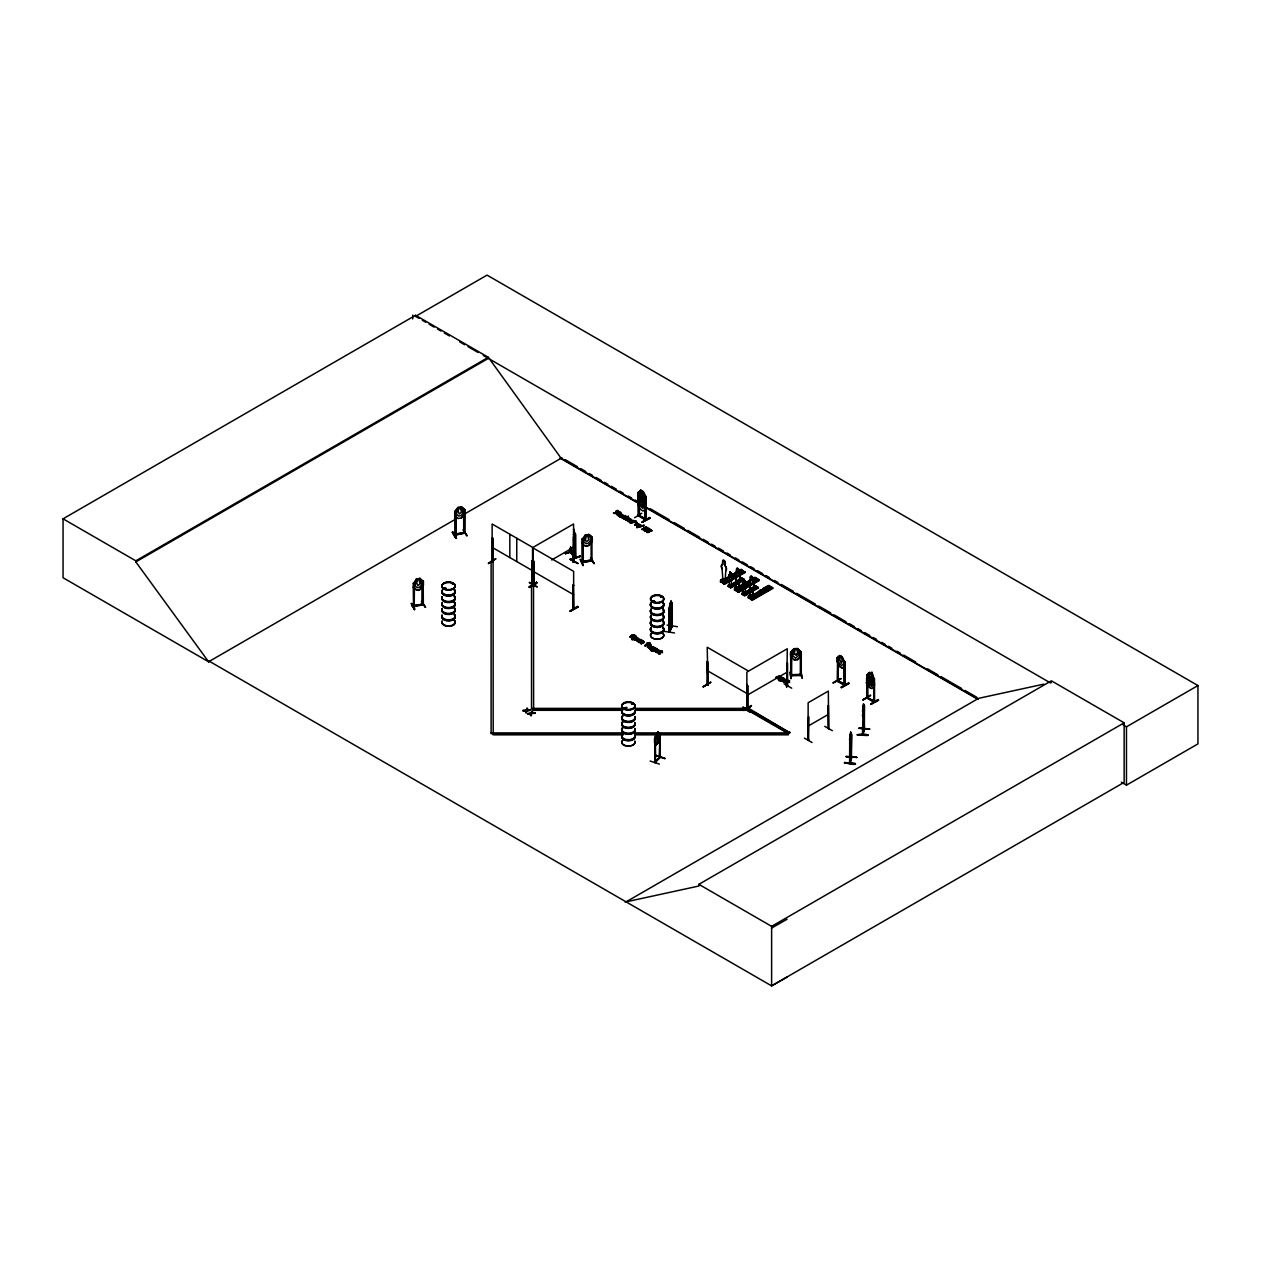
<?xml version="1.0" encoding="UTF-8"?>
<svg xmlns="http://www.w3.org/2000/svg" width="1261" height="1261" viewBox="0 0 1261 1261"><rect width="100%" height="100%" fill="white"/><g stroke="black" fill="none" stroke-linecap="round" stroke-linejoin="round"><path stroke-width="1.5" d="M849.693 739.435L850.024 738.142M630.926 636.647C637.467 632.328 632.849 641.439 630.926 636.159C636.206 631.95 634.709 640.115 630.831 636.379M850.135 763.299L851.774 757.435L851.143 757.94L850.671 732.215L849.567 740.018L850.418 734.154L850.056 763.409L849.804 761.928M654.963 738.615L654.963 762.637L655.09 738.331L654.695 739.151M570.303 552.286L575.725 557.614L575.662 534.238L574.78 533.608L575.284 557.126M725.091 581.699L725.769 570.666A3.578 2.065 60 0 0 725.248 565.779L725.248 562.627A1.781 1.025 60 0 0 723.987 560.436A1.781 1.025 60 0 0 722.726 561.161L722.569 564.408A3.578 2.065 60 0 0 722.049 568.695L722.947 580.549M738.962 589.659L739.498 578.72A3.578 2.065 60 0 0 738.962 573.834L739.119 570.587A1.781 1.025 60 0 0 737.858 568.412A1.781 1.025 60 0 0 736.597 569.137L736.44 572.368A3.578 2.065 60 0 0 736.077 576.561L736.519 588.682L737.417 587.232M739.119 573.739L738.962 573.834A3.578 2.065 60 0 1 739.655 578.626L739.119 589.565L735.793 587.453M745.03 594.104L745.487 586.743M752.849 597.635L753.369 586.696A3.578 2.065 60 0 0 752.849 581.794L753.006 578.563A1.781 1.025 60 0 0 751.745 576.372A1.781 1.025 60 0 0 750.484 577.097L750.327 580.344A3.578 2.065 60 0 0 749.791 584.631L750.815 598.644L751.651 595.791L750.358 596.674L750.327 595.712M752.849 581.794L753.006 581.715A3.578 2.065 60 0 1 753.526 586.601L753.006 597.541L749.664 595.413L749.664 597.966M863.249 705.719L862.445 734.816M639.059 492.752L639.122 516.253C640.777 513.574 635.733 494.596 643.11 499.971C651.322 518.602 639.374 486.226 644.261 507.143L642.621 508.404L639.295 504.274M639.847 501.736L641.754 500.444L643.599 503.943M643.583 503.864L642.212 500.16L643.52 498.142L641.786 499.372L640.005 496.109L641.329 499.687L640.036 501.862M837.446 680.893L845.012 685.196L844.949 661.899L844.003 661.662L844.76 685.432L844.681 662.057L842.253 656.918L839.684 655.436L838.392 661.3L840.062 664.452L841.717 665.414L843.357 664.153C844.507 660.181 840.961 651.858 837.083 657.722L837.083 661.426L839.731 666.454L842.175 668.062L844.618 665.745M844.492 763.236C862.619 763.157 855.336 766.341 844.571 762.432M844.571 762.527L855.163 763.378L855.068 764.198M857.322 734.816L867.994 735.352L857.322 734.816C878.491 736.944 863.454 732.452 857.322 734.832M873.605 678.544L874.472 678.765L873.526 678.528M414.459 583.118L414.207 606.62L414.223 583.039M422.608 581.479L423.27 581.4M455.899 511.556L455.725 534.711M455.82 511.351L454.701 511.603L458.058 507.411L461.51 506.764L464.773 509.838L463.685 509.759L463.701 533.308L464.789 532.284M583.134 539.109L582.881 562.595L582.062 562.737L581.92 539.156L582.976 538.967M591.236 537.438L592.103 537.612L588.714 534.506L585.309 535.027L581.92 539.409M791.798 652.41L791.561 675.849L790.71 675.864L790.679 652.268C791.766 653.371 790.742 650.613 794.162 648.737L797.677 648.674L801.287 652.063L801.287 675.423M800.42 652.079L800.199 652.142M850.671 743.312L851.222 737.575M862.508 711.598L863.06 705.861M863.612 714.892L864.163 709.155L862.95 716.957L862.414 715.192L863.06 716.957M669.544 610.576L670.143 611.49L671.356 606.667L671.025 601.134L669.544 607.802L669.528 632.25L669.449 608.259M671.593 626.733L671.845 602.821M664.153 631.335L674.509 632.943M722.143 580.155L723.83 579.54L722.569 580.706M722.395 580.107L726.462 582.566L726.462 581.053L724.082 582.078L724.082 583.291L736.314 576.245M731.159 572.857L731.159 575.568A2.38 1.371 60 0 1 731.616 578.783L731.159 586.129L729.41 585.214L729.236 577.396A2.38 1.371 60 0 1 729.473 574.606L730.009 571.848M729.504 585.498L729.93 586.743M729.047 584.663L730.355 584.852M730.355 584.962L729.772 584.836M736.865 588.477L736.061 588.02L754.976 577.412L758.759 579.603L759.075 580.407L738.505 592.26L759.059 580.407L753.763 582.834M736.55 586.822L736.944 590.668L736.85 586.995L734.469 588.036L734.911 590.195L749.397 581.778M743.564 579.981L743.36 582.566A2.38 1.371 60 0 0 742.997 585.435L743.123 593.285L744.1 592.544M743.486 580.17L743.36 582.566M743.044 592.56L742.918 594.325C744.589 594.893 742.603 592.292 744.211 592.875M745.141 594.041L743.627 592.765M750.153 595.854L750.594 596.532M750.594 595.917L751.588 595.98M657.533 733.035L656.335 737.37L656.934 739.829L658.1 737.244L657.627 733.067M670.095 603.152L669.055 608.827L669.181 632.187L672.349 625.44L671.64 626.875M670.899 612.152L669.985 614.233L671.955 606.541M804.408 738.111L812.037 742.524M629.018 518.555L625.945 518.239L628.388 516.332L625.945 517.751C622.288 520.856 625.598 515.985 626.181 520.383L626.528 518.082L629.018 518.555L626.528 518.082M659.96 733.886L658.132 731.853L656.319 733.666L655.468 738.237L655.547 762.196L655.184 761.14M650.124 761.014L659.393 764.103M625.519 520.005L625.85 518.507M443.825 589.565A6.668 3.846 0 0 1 445.196 588.95C441.76 588.335 447.513 587.815 445.165 587.752M445.259 587.831L444.676 588.729M445.606 588.509L444.376 588.509M452.888 583.843L452.384 584.174M625.109 708.729L624.148 708.099L625.22 707.626M624.668 707.594L623.848 708.13L624.668 707.784M625.046 708.587L624.857 707.626M625.015 707.642L625.85 708.13L625.015 708.65M653.986 600.74C652.394 602.395 652.567 600.394 654.664 601.387M631.761 704.064L632.833 704.142M632.328 703.449L632.896 704.064L631.761 703.874M660.575 596.894L661.662 597.162L660.89 596.642M661.41 597.036L660.89 596.957M737.07 582.33L737.07 581.384M747.221 583.37L748.419 582.44L749.601 583.37M750.941 589.344L750.941 590.148M849.725 739.167L850.308 762.81M849.741 739.387L849.615 763.331M851.301 733.997L850.781 732.231M846.21 756.805L856.881 757.388L846.226 756.316M849.583 743.627L850.229 745.393L850.781 743.265M864.51 705.608L864.352 729.552L864.037 705.545M851.679 734.028L851.08 757.908L851.774 756.584L850.056 762.558M849.709 763.315L851.27 757.341M859.056 728.369L869.727 728.984L859.135 728.007M862.682 733.476L864.352 728.937M864.542 728.101L864.431 729.425M862.95 734.895L864.573 728.89M413.151 606.573L423.239 603.909M414.018 605.485C437.74 601.828 402.543 607.534 414.27 605.501M455.615 534.743L454.606 534.065L455.836 534.317M723.01 579.745L723.073 582.708L723.467 579.366M729.583 584.868L730.087 584.726M736.85 586.995L734.769 588.193L734.769 589.407L737.969 591.267L737.969 590.053L740.049 588.84L740.349 590.526L736.976 587.752M751.004 598.534L749.854 597.872L749.854 595.318L750.957 595.46M529.384 582.677L537.028 586.633M742.697 707.752C750.847 707.122 755.418 718.329 743.107 707.043M645.711 500.459L643.268 502.776L640.698 501.295L638.176 496.14L640.62 493.949L643.22 495.447L644.466 502.572L642.826 503.833L639.5 499.703L641.644 491.223M641.36 499.529L640.556 503.848L642.196 506.228L643.031 503.659L641.439 499.482M866.528 678.339L869.144 676.054L871.666 677.614L871.666 679.175L869.995 679.647C868.829 678.67 868.687 672.286 870.815 673.894L872.896 684.723L871.256 685.984L869.601 685.022L867.931 681.87L869.176 676.18L871.572 677.661L874.141 682.737L871.698 684.928L869.144 683.446L866.685 678.245L866.528 682.043C864.589 685.07 875.654 691.012 869.097 687.135M869.995 677.125L869.192 681.444L870.815 683.825L871.666 681.239L869.917 677.173M630.106 636.821L632.675 635.103L635.607 635.985A2.175 1.245 0 0 1 635.67 636.821L632.171 638.302L630.122 636.616M586.46 535.405L585.403 540.449L586.491 541.678L588.745 539.834L587.579 535.2M660.023 737.496L658.226 742.981L656.319 744.762L654.522 742.855L654.522 739.151L656.319 733.666L658.132 731.853M723.877 579.761L722.19 580.359M592.039 559.805L581.81 561.649L590.905 560.247M591.882 560.656L581.999 562.406M591.267 560.231L592.15 560.861L591.031 560.814M574.764 550.285L565.227 553.595L574.496 550.442M722.096 581.936L722.096 579.382L723.467 579.398L722.726 580.659M729.756 585.214L730.214 585.009M737.054 588.256L737.496 587.279L737.212 588.162M751.099 596.138L751.146 595.224L751.43 595.964M526.168 712.843L526.94 710.447L530.156 710.038L526.94 710.936L526.168 712.843L526.184 710.51L523.016 710.526L526.184 710.999L527.051 708.241L527.035 710.542L530.156 710.526M531.07 715.681L530.471 714.829L531.07 715.681L531.858 713.285L535.074 712.875L531.858 713.285M527.051 708.241L526.278 710.589L523.016 711.015M531.196 713.427L527.918 713.852L531.196 713.427L531.969 711.078L531.953 713.379L532.568 711.425M414.317 583.023C414.853 583.165 418.447 571.611 415.042 585.939L417.265 587.673L419.472 587.232L421.663 584.584L420.023 578.342L423.428 581.416L423.428 585.104L420.008 589.407L416.666 590.022C408.375 582.03 416.965 593.49 420.071 589.502L423.397 585.041M458.058 507.411L456.482 514.299L458.705 516.048L460.927 515.607L463.102 512.959L461.416 506.812L464.883 509.775L464.647 533.182L464.584 509.57M525.553 712.481L526.184 710.999M526.94 710.936L527.65 708.587M530.471 715.318L531.102 713.348L527.918 713.852M585.309 535.027L583.717 541.899L585.955 543.696L588.193 543.286L590.416 540.685L590.416 537.911C583.811 529.983 595.397 538.211 591.11 537.785M645.333 518.649L645.853 520.147L638.365 515.812L638.334 492.468L640.698 490.198L639.5 496.014L642.826 500.128L644.466 498.867L643.22 491.758L640.698 490.198L638.176 492.436L638.176 499.908L640.62 505.046L643.189 506.528L645.79 504.242L643.22 506.355M414.932 609.126L411.37 603.294L414.475 609.63M452.305 532.221C455.174 530.408 459.745 547.006 452.305 532.221L455.899 538.021M580.202 559.222L583.402 565.448M582.897 565.637L580.265 559.648M634.551 517.767L641.786 513.259M841.04 678.67L833.111 682.895L840.992 678.67M862.997 699.918L870.563 695.536M488.417 563.588L495.936 558.702L488.417 563.1M536.997 583.086C519.469 591.567 537.454 585.435 536.508 582.125M703.197 686.867L710.715 682.469M669.355 607.897L669.559 608.858M671.025 601.134L672.034 603.546L671.01 601.261M667.101 625.078L677.456 626.717M671.64 626.276L669.118 631.194L669.906 631.666L670.6 602.364L670.3 609.236L669.985 608.464M669.607 631.32L672.003 626.323M669.559 632.187L672.271 626.339L672.271 603.01M492.058 561.555L492.893 561.949L493.083 538.415L492.121 538.179L492.815 538.573M492.893 561.334C492.026 559.348 493.792 562.674 492.168 561.586L492.121 524.009L532.536 547.337L532.615 584.883M532.11 560.972L531.748 584.442L532.11 560.972L532.867 584.647M534.191 584.915L534.27 585.845L533.167 585.593L533.23 548.046L573.645 571.375L573.629 608.937M573.913 607.849L572.857 607.629L573.991 608.779L572.888 608.527L573.219 585.009L573.723 608.937L572.998 608.559M708.004 685.196L707.232 661.426L706.98 685.007C709.36 686.331 705.908 682.989 707.61 684.455M747.899 708.682L746.591 707.831L747.647 707.988M790.174 672.176L790.915 678.796L790.237 672.129M639.264 515.134L638.287 514.914L639.122 515.402M645.758 519.296C627.757 509.948 651.401 521.029 645.096 518.933M638.176 492.436L638.539 515.607L646.136 519.958L646.042 496.613L643.346 491.632L640.746 490.324M844.523 685.385L837.162 681.082L838.313 681.35L838.218 661.899M844.035 685.054L844.413 683.982M843.908 684.975L844.255 661.505M867.82 697.412L867.111 696.955L867.316 698.358L867.379 674.793M873.416 678.229L873.952 701.699M648.911 528.879L644.907 531.196L644.324 530.361L645.995 527.35L646.814 527.665L645.254 530.424L648.911 528.879L648.422 528.107L645.254 530.424M644.324 530.849L646.058 526.735L646.814 527.665M534.207 583.764L533.576 584.095M573.818 561.712L573.44 560.641M645.254 529.935L646.814 527.177M659.897 757.23L654.648 762.527L660.007 757.183M654.711 762.401L655.026 739.261M659.913 733.76L659.471 757.64M655.121 762.542L660.291 757.372L659.866 733.855L659.456 757.719M617.496 512.833C613.76 514.74 612.152 512.061 616.55 512.88C615.084 508.782 621.405 513.069 619.545 513.558L622.981 514.914L619.939 516.774L618.599 516.017L619.592 514.961L621.515 515.875M649.825 531.496L647.839 532.315L645.758 530.928L648.753 531.701L648.059 529.809L649.336 529.131A1.797 1.04 0 0 1 650.361 529.242L651.905 530.818L648.737 529.746L648.753 532.189L646.767 531.858L646.436 530.534M454.701 534.932C461.337 533.986 463.922 533.529 464.442 532.016M464.82 532.237L463.701 532.457M422.23 604.713L422.467 581.353M864.4 728.622L862.508 734.864M808.096 740.27L808.143 702.74L828.351 691.075L828.603 728.732M583.023 562.548L582.834 538.983M733.508 574.827C733.776 578.358 737.653 573.314 733.697 574.921M747.395 582.787C747.647 586.066 751.367 581.825 747.584 582.881M761.266 590.763C761.471 593.427 765.348 589.896 761.455 590.857M463.953 509.996L464.883 509.775M458.106 507.489L454.843 511.871L455.757 511.651L455.741 534.948M461.51 517.877L464.883 513.479L461.51 517.877L458.058 518.507L454.732 515.56M416.666 579.114L413.387 583.496L414.27 583.323M592.181 537.485C593.364 541.678 589.675 546.502 585.34 546.202L581.92 543.113M592.103 541.237L588.792 545.572L585.356 546.029M801.145 674.367L791.64 674.651L791.53 675.502M801.255 674.619L790.82 675.013M640.746 525.317C640.005 523.662 634.567 529.037 638.098 524.087C631.871 527.145 636.584 523.331 637.341 522.874M637.404 525.585L638.996 523.819L635.544 524.513M797.724 648.58L794.099 648.643L790.537 652.552L790.647 656.146M797.677 659.582L801.176 655.815M529.384 582.314L537.06 587.106M573.456 539.897L575.347 537.974M575.41 538.069L573.55 539.866M779.046 676.526L776.098 677.74L779.125 675.707M659.408 734.012L660.275 734.012M656.319 744.762L658.1 742.887M665.083 758.444L655.799 755.355M634.582 525.222L636.821 522.558M570.366 548.44L570.524 552.98L570.855 546.99M743.47 580.044L745.03 580.832L745.03 583.544A2.38 1.371 60 0 1 745.393 586.806M747.82 686L746.875 686.252L747.82 686L747.899 709.297L746.796 709.628L746.875 672.081L787.274 648.753L786.785 686.851L787.274 662.923L786.517 686.693L787.353 685.353M786.517 685.842L787.621 685.511L786.785 686M573.156 537.312L574.338 536.272L573.582 528.895L575.3 534.396L575.394 557.725L574.858 533.86M638.176 496.267L640.698 493.902L643.268 495.384L645.711 500.585L645.632 504.211M645.6 505.046L645.6 508.813L643.078 511.052L640.541 509.491L638.066 504.353L637.971 500.712L640.588 498.41L638.145 500.743M866.685 678.371L869.176 676.18M869.176 683.383L871.698 684.928L874.236 682.564M871.698 688.632L874.236 686.394C875.828 683.809 869.144 659.109 872.896 681.035L871.256 682.28L869.601 681.334L867.931 678.166L869.255 672.428M801.145 651.89L801.066 675.502L790.694 675.817L791.53 674.651M790.568 675.597L791.782 675.77M800.183 674.399L800.325 675.533L800.372 651.921M573.865 561.728L573.597 538.163L573.298 562.012M630.169 520.557C633.479 520.115 625.03 516.994 628.325 521.597C631.052 521.455 627.852 520.919 627.694 519.847C628.293 518.996 631.934 521.66 630.957 519.106C628.167 516.978 625.093 521.392 629.507 521.455M638.034 639.784L640.115 641.471C642.007 638.618 636.411 638.964 636.978 641.282C639.973 642.858 638.633 641.423 637.64 640.084C649.415 640.556 629.68 637.089 639.343 641.849M640.021 640.951C637.814 639.091 641.029 638.901 640.399 641.313M660.685 651.054C664.058 650.834 659.487 652.52 658.841 654.018C658.62 652.41 659.235 648.832 657.659 650.755M656.855 650.644C664.689 655.168 655.972 645.317 655.799 652.158C661.284 654.254 652.567 649.699 658.92 650.912M786.927 682.169C784.846 687.308 788.204 676.873 783.286 680.577C781.331 682.705 787.589 682.737 784.374 681.555C781.773 679.048 787.1 682.721 787.116 680.262M786.06 681.381L784.484 679.978L787.022 680.577M445.669 588.698L444.439 588.603M654.459 601.576L652.883 601.812M749.444 583.48L747.584 583.622M624.305 708.115L625.314 708.256M628.199 519.374L627.757 520.777L629.507 520.966M638.034 640.257L637.609 641.171L639.327 641.833M656.855 651.133L656.429 652.047L658.163 652.709M784.09 680.199L783.664 681.602L785.398 682.264M786.438 681.728C789.055 676.842 778.604 681.823 785.398 681.775M659.834 757.814L659.787 734.501M642.747 642.684L643.236 641.944L641.928 641.597C635.071 644.213 644.261 640.478 642.18 640.383M618.126 513.905C618.331 517.073 615.273 513.337 618.694 513.069M744.936 572.116L741.105 569.436L720.283 581.762L741.105 569.893L745.204 572.431L724.586 584.253L720.598 581.573L720.598 580.06L722.979 579.035L720.598 580.06M740.853 569.988L742.13 570.681M721.024 582.188L734.249 575.237M723.341 583.512L724.177 584.016L744.904 571.927L723.373 583.544L724.145 584.016L724.381 582.251L726.462 581.053M728.842 586.696L736.44 582.298M741.673 578.326C738.063 577.995 746.638 582.503 740.443 578.767M728.622 586.444L742.524 578.783L739.419 580.517M742.13 578.563L728.322 586.412M732.074 586.712L732.074 585.703L730.04 587.39L744.368 579.414L730.876 587.862L729.993 587.358L744.085 579.666M744.179 579.729L730.718 587.642L728.164 586.066L729.552 584.237M728.354 586.412L741.831 578.168L743.691 579.477M734.217 589.801L738.552 592.244M734.895 590.164L755.276 578.232L736.03 588.651M754.976 577.711L758.082 579.65M737.969 591.913L738.268 590.211L740.349 589.013M742.713 594.656L742.035 593.017L743.423 592.213M755.512 586.255L758.444 587.925L744.699 595.807L742.225 594.372L756.237 586.538M756.206 586.412L742.051 594.167M756.364 586.759L755.717 586.239L758.239 587.594L743.88 595.318L757.956 587.642M757.751 587.295L758.413 587.925M744.368 595.602L744.573 594.467L742.24 593.931L743.627 592.323M748.136 597.777L768.847 585.687C761.218 586.475 777.911 591.945 766.767 586.586M768.895 585.876L772.961 588.367L752.344 600.189L748.356 597.509L748.356 595.996L750.437 594.798M769.84 586.633L749.27 598.439L769.62 586.302M772.41 588.099L771.921 587.421L751.099 599.448L751.934 599.952L772.158 587.957M772.362 588.036L768.847 585.372M808.474 716.721L808.411 740.428L808.742 716.863M828.272 728.543L828.351 705.246L828.65 728.7M808.49 740.396L808.79 739.419M492.168 560.735L492.893 561.098M532.804 561.35L531.843 561.113M533.86 561.082L533.907 586.002L534.191 562.469L533.23 562.233L534.191 562.469M573.96 561.634L573.172 562.028L573.865 538.305M569.988 559.348L578.042 563.446L570.413 559.096M531.764 583.796L532.378 583.985M536.619 582.614L528.974 587.011L536.555 582.188M533.277 585.624L531.527 585.388M573.913 585.403L572.951 585.167M570.508 611.27C594.057 597.635 554.178 620.412 577.664 606.242M570.098 611.049L578.042 606.888M707.61 685.306L707.925 661.82M703.26 686.993L710.794 682.106L703.26 686.504M747.111 707.689L746.953 684.36M784.058 683.825L791.719 688.207M746.622 707.2L747.221 707.389M751.383 705.529L743.832 710.416L751.414 705.593M743.832 710.416L751.461 706.002L743.88 710.321M746.875 709.486L747.82 709.36L747.111 709.785L747.142 686.41M787.227 686.252L786.517 686.693L787.29 686.205M209.515 661.347L208.696 661.836L63.05 577.743L63.05 518.823L415.563 315.297L488.338 357.304L561.113 458.247L639.343 503.407M415.563 315.297L415.563 316.385L487.045 275.119L1197.95 685.558L1197.95 743.88L1126.467 785.146L1121.36 782.183M63.05 518.823L135.825 560.83L488.338 357.304M787.053 977.086L771.622 985.881L209.421 661.3L208.585 661.773L135.825 561.917L488.338 358.392M208.585 661.773L457.475 518.082M464.269 514.157L561.933 457.775M638.365 492.484L639.311 492.72M641.55 491.27L642.464 491.695M640.62 493.949L642.385 497.969L643.236 497.023L642.385 491.743M638.334 496.109L640.777 501.248L643.315 502.603M617.48 513.054C614.328 509.696 621.468 513.716 618.032 511.068A1.797 1.04 0 0 0 617.023 510.957L617.07 513.794L613.445 512.738L616.424 513.038L615.699 511.288L617.023 510.469A1.797 1.04 0 0 1 618.032 510.579L619.592 512.155M643.268 495.384L645.884 500.491M637.971 500.712L638.145 504.368M619.466 512.549C622.524 511.635 618.52 513.59 620.901 513.369L622.272 515.197M620.838 512.344L616.897 514.661L618.379 515.308M619.545 513.558L617.922 515.576M620.727 514.425L622.981 515.402L619.939 516.774M621.011 515.15L619.246 515.292L621.515 515.386M620.444 517.073C614.406 513.684 625.377 515.702 620.727 513.936M623.943 517.751C619.214 515.765 628.073 516.726 624.778 516.537C619.892 516.427 626.276 519.721 621.815 517.341A1.639 0.946 0 0 1 621.705 516.695C625.614 514.583 628.798 515.875 621.72 517.183A1.639 0.946 0 0 0 621.815 517.83L623.407 518.586L628.388 516.332M551.703 559.947L573.597 547.306M623.691 518.949L628.388 516.821M639.043 516.206L639.406 515.213M631.871 522.338L630.468 521.723L632.187 520.761A1.655 0.962 0 0 1 633.211 520.903A1.923 1.119 0 0 1 634.031 521.581C643.788 520.73 621.563 525.427 632.691 520.698C634.787 520.667 626.985 524.229 633.605 521.329M631.146 523.236L635.828 520.635M642.196 521.77L649.825 517.42L642.306 522.259M642.259 522.164L650.203 518.113L642.196 522.259M645.995 527.839L642.054 529.541L646.058 526.735M642.054 529.541L646.058 527.224L642.054 529.053M644.324 530.361L648.911 528.391M651.905 530.818L650.361 529.73A1.797 1.04 0 0 0 649.336 529.62C651.306 532.11 646.089 534.191 646.467 531.039M722.569 564.408L722.726 561.161M725.769 570.666L725.611 570.76A3.578 2.065 60 0 0 725.091 565.858L725.248 562.627M722.049 568.695L722.206 568.601A3.578 2.065 60 0 1 722.726 564.313M729.473 574.606L729.583 574.543A2.38 1.371 60 0 0 729.236 577.396M731.601 574.921C742.792 579.95 726.131 575.457 733.681 573.708L736.219 575.174M736.093 588.43L735.92 576.655A3.578 2.065 60 0 1 736.44 572.368L736.597 569.137A1.781 1.025 60 0 1 737.701 568.49A1.781 1.025 60 0 1 738.962 570.681L741.105 569.436M733.981 574.921L720.788 582.078L736.566 572.967M720.866 582.109L735.526 573.818M738.379 572.163L741.831 570.177M739.466 574.417L744.447 572.021M723.924 583.859L737.48 575.899M735.541 572.951L739.324 574.843L744.888 571.627M636.442 637.42C642.101 638.35 630.736 641.55 636.017 638.145C640.62 640.683 623.817 639.942 636.238 636.947M632.139 639.8L636.742 637.231M729.741 584.363L728.164 585.041M728.354 585.971L730.497 587.2L732.074 585.703M730.34 587.547L744.368 579.619M745.141 581.384L743.974 579.887M639.185 642.59L642.684 640.667M641.029 643.662C648.406 642.432 639.658 639.453 643.882 641.77C636.663 647.539 646.404 639.674 641.928 641.597M745.487 582.881L747.568 581.684L751.351 583.875L749.27 585.072L745.487 582.881L749.27 585.072M750.327 577.191A1.781 1.025 60 0 1 751.588 576.466A1.781 1.025 60 0 1 752.849 578.657L754.976 577.412M752.265 580.139L755.717 578.137M735.226 590.18L749.444 581.983M735.399 590.463L749.696 582.298M650.345 644.97L649.005 644.198C638.003 650.329 653.639 636.742 649.651 645.837C650.991 645.6 651.874 647.791 650.03 646.657M758.034 579.461L737.228 591.488L750.925 584.631M752.77 580.438L755.292 581.605L753.211 583.102M752.896 578.61L756.679 580.801L758.759 579.603M738.016 591.976L758.775 579.887M644.954 645.931L648.469 643.882M644.954 645.443L649.005 644.198M650.818 644.213L649.651 645.837M648.863 647.697L651.811 646.483L650.156 645.049M650.44 646.798L648.154 646.704L649.935 647.035M649.179 647.996C643.189 645.774 654.569 646.751 649.683 645.364M741.831 594.152L755.717 585.924M648.863 648.186L651.811 646.972L650.156 645.537M653.576 647.445C657.769 646.988 643.551 652.725 653.072 646.672M650.077 648.879L653.576 646.956M744.368 594.357L745.755 593.553L745.96 594.688M744.211 595.523L758.239 587.39M654.128 648.39L654.648 647.587M651.133 650.66C649.73 650.802 658.069 652.977 656.745 648.926A1.891 1.103 0 0 0 655.941 648.249C650.518 647.019 653.687 653.687 657.375 649.147M651.779 650.487L654.333 650.881L651.685 649.888M654.68 650.109C657.233 643.993 652.662 654.412 651.133 650.172M654.68 650.597L656.335 649.163M748.356 595.996L750.721 594.971M749.98 596.406L749.948 584.537A3.578 2.065 60 0 1 750.484 580.249L750.484 577.097M759.358 590.857C770.55 595.886 753.889 591.393 761.439 589.644L765.238 592.134L761.439 589.644M763.299 588.588C774.49 593.616 757.829 589.139 765.38 587.374L769.163 589.864L765.38 587.374M748.577 598.045L768.58 585.892M769.588 586.097L749.365 598.471M655.799 651.669L658.163 652.221M748.64 596.169L748.64 597.383L751.84 599.227L751.84 598.013L753.92 596.816L754.22 598.502L750.027 596.169M658.936 651.842L659.913 650.897L658.699 650.424M751.84 598.013L754.22 596.989M658.951 652.457L660.685 651.543M751.099 599.448L771.921 587.421M660.622 651.984L658.541 653.293L659.944 654.033M662.403 651.543L661.536 652.032L662.403 651.054M753.18 598.849L772.646 587.563M661.536 651.543L662.466 652.567L661.127 652.284L659.487 654.286M772.646 587.847L751.682 599.795M776.13 677.535L776.603 678.04M776.224 676.763L777.17 676.59M746.875 695.41L787.274 672.081M777.312 678.45L780.811 676.511M777.816 678.733L781.883 677.63L780.37 676.779M781.363 677.945L781.883 677.157M781.505 680.404L779.897 678.702L783.176 677.803A1.891 1.103 0 0 1 783.979 678.481C786.659 682.611 775.231 680.357 779.613 680.073C783.349 679.805 779.456 681.98 778.888 679.427M781.915 679.679L783.554 678.717L780.748 678.67L781.915 680.168L779.818 679.096L783.176 678.292A1.891 1.103 0 0 1 783.979 678.97L784.61 679.19M784.61 678.702L780.843 680.656L778.368 679.726M789.701 682.138C785.414 676.526 791.246 685.133 788.361 681.838L786.407 683.036L787.179 683.588M789.638 680.609L785.776 682.847L787.179 683.099M837.083 657.722L837.95 658.163L838.029 681.539M635.828 709.58L747.899 709.58L749.365 708.729L789.78 732.783L788.298 733.634L747.899 710.306L635.828 710.306M837.793 658.132L837.304 681.161M841.292 657.028L842.127 660.669L841.292 663.254L839.653 659.251L840.457 656.555L841.371 656.981M844.949 661.899L844.066 661.568M842.127 667.952L839.731 666.454M833.111 682.926L840.677 678.544M843.924 684.329L838.297 680.782M838.029 680.688C835.192 678.402 847.392 686.488 844.318 683.982M841.15 687.087L848.732 682.753M841.528 687.781L849.094 683.352L841.213 687.544M789.78 732.058L788.298 732.909L634.85 732.909M808.143 726.068L828.351 714.404M863.06 700.028L870.642 695.174L863.06 699.54M870.673 703.953L878.223 699.556L870.642 704.41L878.633 700.249L878.208 699.54M870.705 704.363L878.271 699.934M625.267 902.34L978.615 698.326L1043.714 684.171M626.087 901.851L698.862 886.026L698.862 884.339L1051.375 680.814L1124.15 722.821L1124.15 782.356L771.622 985.881L771.622 926.346L1124.15 722.821M1051.375 682.5L1050.555 682.989L483.262 355.46M1123.094 724.87L1126.467 726.825L1197.95 685.558M771.622 928.049L787.053 919.253M411.275 603.735L414.428 609.709M573.44 561.492L573.597 523.977L533.182 547.306L533.151 585.514M747.552 709.186L747.552 685.858M422.467 581.605L423.428 581.416M582.976 539.251L582.03 539.361M654.27 650.849L652.82 649.431L655.941 648.737A1.891 1.103 0 0 1 656.745 649.415L657.375 649.636M636.506 525.853L640.746 524.828M565.448 553.768L574.732 550.616M574.795 556.527L575.678 556.684M571.233 559.537L580.486 556.353L571.217 559.443M636.884 527.082C658.999 521.392 622.146 531.811 643.961 525.333M636.884 527.555L643.961 525.805M634.582 524.749L638.098 524.087M672.034 626.875L671.955 602.837M734.233 574.496L733.398 575.583M657.533 650.392L655.673 651.937M466.633 535.799L463.528 529.951M454.764 534.317L463.701 532.709L454.59 534.097M464.71 533.104L454.764 535.168L454.969 534.317M463.118 529.983L467.106 535.783L463.512 529.904M416.603 579.035L420.071 578.405L416.697 579.177M418.888 579.209L417.785 579.445L416.713 582.818L417.785 585.656L420.023 583.764L418.857 579.146M421.521 601.702L425.651 607.408L421.663 601.607M585.388 535.184L588.745 534.569M586.491 535.468L587.61 535.263M593.789 563.604L591.062 557.693M592.039 560.877L582.062 562.737L581.92 561.854M590.495 557.803L594.262 563.604L590.558 557.661M532.032 583.402L532.505 584.883M533.419 584.505L531.527 584.663L531.527 709.108L622.067 709.108M573.14 608.291L573.219 585.009M866.985 696.923L867.426 697.506M866.985 697.774L874.551 702.141L874.472 678.765M873.715 700.801L874.299 702.298L874.22 678.922L871.666 673.91C868.498 669.575 867.363 676.038 866.796 674.635L866.701 697.963L874.22 702.251M873.715 701.652L873.794 678.371M801.034 675.155L800.089 675.47L801.255 675.218M527.035 710.053L530.156 710.038M531.953 712.891L535.074 712.875M527.918 713.363L535.074 713.363M523.016 710.526L526.278 710.101M648.895 646.751L648.233 647.35L649.604 647.271M413.277 605.926L413.513 606.793L413.245 583.228M570.067 559.222L577.68 563.572M454.874 535.137L454.701 511.603M422.403 604.933L422.325 581.368M413.498 606.762L423.365 604.713L423.144 581.211M591.157 561.098L591.094 537.485M492.389 561.35L492.389 538.021M707.925 685.117L707.232 647.256L747.647 670.584M645.758 520.147L645.774 496.771M837.651 680.12L837.793 681.492M867.064 697.822L867.064 682.264M648.879 646.341L647.524 646.94L649.179 647.508M790.537 654.396L801.302 653.986M794.099 659.739L797.724 659.598L801.302 655.83M790.537 656.177L794.115 659.818L797.661 659.519M800.94 672.239L802.201 678.386L801.019 671.782M625.945 517.751L629.018 518.066M570.524 552.98L570.524 547.101M493.193 561.334L491.112 561.334L491.112 733.634L493.193 733.634M531.527 708.383L622.067 708.383M635.828 708.383L747.899 708.383L747.899 710.306L749.365 708.729M635.828 709.108L747.899 709.108M533.608 709.58L622.067 709.58M622.067 710.306L533.608 710.306L533.498 562.075M491.112 732.909L623.044 732.909M493.193 734.107L623.044 734.107M634.85 734.107L788.298 734.107M623.044 734.832L493.193 734.832L493.083 538.415M656.492 734.832L634.85 734.832A6.668 3.846 0 0 1 627.521 739.687A6.668 3.846 0 0 1 622.619 733.949M660.417 734.832L788.298 734.832L788.298 732.909L747.899 709.58M653.135 647.697L654.648 648.075M780.37 677.252L781.883 677.63M631.446 522.574L629.759 521.581L632.187 520.273A1.655 0.962 0 0 1 633.211 520.415A1.923 1.119 0 0 1 634.031 521.092M636.442 637.908C640.651 638.161 635.15 641.944 633.905 639.374M620.27 516.112L619.293 515.623L621.011 515.639M734.548 574.717L735.573 575.063M654.27 650.361C651.685 650.235 655.704 647.823 656.335 649.651M781.505 679.915C778.589 679.222 783.901 678.197 783.554 678.717M863.312 705.041L862.95 711.188M864.163 705.451L863.974 729.52M864.368 706.16L863.501 703.78L863.044 714.199L862.682 713.316M859.056 728.212L869.664 729.173M850.781 732.357L850.213 742.634L849.851 741.752M850.592 733.492L850.119 739.608M851.191 737.606L850.655 743.249M846.226 756.647L856.897 757.42M844.555 762.952L855.163 763.867M575.3 557.661L569.988 552.397L570.035 548.551M729.898 571.911L731.128 573.203M670.111 614.123L669.055 612.531L670.095 614.249M425.115 607.03L421.521 601.213M573.676 560.593L572.841 561.933M445.18 587.894L445.354 587.941A6.683 3.862 0 0 0 442.753 589.281M619.781 516.222L620.68 515.859M656.319 733.666L654.522 739.151M654.695 742.792L656.414 744.794M655.531 755.197L664.846 758.649M655.578 755.56L665.099 758.476M659.724 757.278L655.562 761.439M747.111 706.838L747.6 707.169M721.907 582.03L721.907 579.493L723.373 580.155M837.682 680.94L837.525 657.611M624.179 726.935L623.927 726.683M536.634 582.992L529.525 587.153M743.06 707.437L750.689 711.787L743.013 707.531M824.757 726.352L832.339 730.671M415.563 316.385L418.951 318.339M422.34 320.294L425.729 322.249M429.103 324.203L434.178 327.135M437.567 329.089L440.956 331.044M444.345 332.999L449.42 335.93M459.571 341.794L464.647 344.726M468.036 346.68L478.187 352.528M645.065 496.172L645.096 519.784L645.364 496.219M565.338 459.729L577.239 466.602M580.643 468.572L585.75 471.519M589.139 473.474L592.544 475.444M595.949 477.399L601.056 480.346M604.46 482.317L607.849 484.287M611.254 486.242L616.361 489.189M619.766 491.16L623.155 493.114M628.262 496.062L631.666 498.032M635.071 499.986L638.46 501.957M650.377 508.829L669.087 519.627M674.178 522.574L684.392 528.469M687.781 530.424L699.697 537.296M703.086 539.267L708.193 542.214M711.598 544.169L715.003 546.139M718.407 548.109L723.499 551.041M726.903 553.012L730.308 554.982M735.399 557.914L738.804 559.884M742.209 561.854L747.316 564.802M750.721 566.756L754.11 568.727M757.514 570.681L762.621 573.629M766.026 575.599L769.415 577.554M774.522 580.501L777.927 582.472M781.331 584.426L793.232 591.299M796.637 593.269L815.347 604.066M818.736 606.037L830.652 612.909M834.041 614.864L845.958 621.752M849.347 623.706L854.454 626.654M857.858 628.624L861.263 630.579M864.668 632.549L869.759 635.497M873.164 637.451L876.568 639.422M881.66 642.369L885.064 644.324M888.469 646.294L891.874 648.249M896.981 651.196L900.37 653.166M903.774 655.121L915.675 662.009M927.592 668.882L937.79 674.761M941.195 676.731L961.607 688.506M964.996 690.476L976.912 697.349M644.434 506.355L977.779 698.815M559.994 458.09L636.789 502.43M647.019 508.341L978.032 699.445M739.009 570.65L742.808 573.14L739.009 570.949M752.896 578.909L756.679 580.801M752.77 580.139L755.292 581.605M738.883 572.179L741.421 573.944L738.883 572.478M741.831 577.964L744.368 579.414M751.351 584.174L747.568 581.684M736.219 575.473L733.681 573.708M739.529 579.508L742.051 580.958L739.529 579.303L738.126 580.107L740.664 581.762L738.126 580.296M752.013 588.067L754.535 589.722L752.013 588.272M618.694 512.596L620.901 513.857M628.577 519.154L630.169 520.068M628.199 519.863L630.279 521.061M625.519 519.516L626.181 520.383M737.133 588.02L735.967 587.342L735.793 590.006M742.918 592.623L743.817 593.001M724.082 583.291L720.882 581.447L720.882 580.233M784.484 679.978L786.06 680.893M784.09 680.688L786.17 681.886L787.92 680.625M707.232 670.584L747.647 693.913M492.121 547.337L532.536 570.666M533.23 571.375L573.645 594.703M647.129 642.621L650.818 644.702M660.275 651.306L662.466 652.567M638.429 639.548L640.021 640.478M657.249 650.424L658.825 651.338M754.425 712.37L789.78 732.783M532.568 711.913L531.969 711.078M698.862 884.339L771.622 926.346M570.413 552.286L575.331 557.11M733.508 575.505L735.699 574.984M638.287 515.844L638.287 514.914M781.331 677.441L779.944 677.504M654.096 647.886L652.709 647.949M655.468 741.011L656.634 742.051L657.801 740.885L658.983 737.512L658.1 731.979M573.377 534.365L575.3 536.256M570.902 552.271L575.126 556.416M801.302 652.142L797.724 648.501L799.411 655.011L795.392 658.163L792.412 655.279L794.099 648.643M752.344 600.189L752.139 598.187M743.328 593.001L743.107 585.372M630.248 636.884L632.675 637.814L635.67 636.332A2.175 1.245 0 0 0 635.607 635.497L632.171 634.724L630.122 637.104M649.809 531.716L649.1 530.156L651.228 531.165M452.794 532.032L456.45 537.958M787.621 686.362L787.542 663.081M866.606 681.996L869.144 687.15M837.162 661.379L839.605 666.58M444.03 588.304L445.165 588.052A6.778 3.909 0 0 0 443.746 588.808A6.699 3.862 0 0 1 446.804 582.283A6.699 3.862 0 0 1 455 587.011A6.699 3.862 0 0 1 443.809 588.745M1126.467 726.825L1126.467 785.146M867.741 682.658L867.82 698.263M851.522 734.58L851.506 757.987M788.361 681.838L788.267 680.814M755.922 588.729L753.4 587.468M753.92 596.816L753.92 598.029M740.049 588.84L740.049 590.053M736.897 581.006L735.51 581.605M731.884 585.593L731.884 586.397M729.157 584.584L729.047 586.365M726.178 580.88L726.178 582.093M661.032 651.259L661.127 652.284M636.017 638.145L637.42 638.271L634.315 639.138M591.929 537.344L591.976 560.956M590.905 560.01L590.905 560.861M516.758 538.226L516.758 561.555M509.822 534.223L509.822 557.551M412.71 315.077L412.71 318.938M135.825 560.83L135.825 561.917M634.945 717.21A6.778 3.909 0 0 1 627.505 722.112A6.778 3.909 0 0 1 622.524 716.28M623.675 708.398A6.668 3.846 0 0 0 634.835 706.68A6.668 3.846 0 0 0 626.67 701.967A6.668 3.846 0 0 0 623.675 708.398A6.668 3.846 0 0 1 626.67 707.374M634.835 717.604A6.668 3.846 0 0 1 627.521 722.427A6.668 3.846 0 0 1 622.619 716.674M622.619 721.702A6.668 3.846 0 0 0 627.521 727.455A6.668 3.846 0 0 0 634.835 722.632A6.699 3.862 0 0 1 627.521 727.597A6.699 3.862 0 0 1 622.603 721.844M634.866 723.262A6.699 3.862 0 0 1 627.521 728.101A6.699 3.862 0 0 1 622.603 722.332M634.945 710.778A6.778 3.909 0 0 1 627.505 715.665A6.778 3.909 0 0 1 622.524 709.833M623.612 709.029A6.778 3.909 0 0 1 626.638 708.02M634.835 716.532A6.668 3.846 0 0 1 627.521 721.339A6.668 3.846 0 0 1 622.619 715.602M634.835 711.172A6.668 3.846 0 0 1 627.521 715.98A6.668 3.846 0 0 1 622.619 710.242M623.675 709.439A6.668 3.846 0 0 1 625.062 708.824M634.945 716.879A6.778 3.909 0 0 1 627.505 721.781A6.778 3.909 0 0 1 622.524 715.949M634.945 710.447A6.778 3.909 0 0 1 627.505 715.334A6.778 3.909 0 0 1 622.524 709.502M623.612 708.698A6.778 3.909 0 0 1 626.638 707.689M634.835 710.085A6.668 3.846 0 0 1 627.521 714.908A6.668 3.846 0 0 1 622.619 709.155M634.945 735.557A6.778 3.909 0 0 1 627.505 740.459A6.778 3.909 0 0 1 622.524 734.627M634.835 735.951A6.668 3.846 0 0 1 627.521 740.774A6.668 3.846 0 0 1 622.619 735.021M634.866 741.121A6.699 3.862 0 0 1 627.521 745.945A6.699 3.862 0 0 1 622.603 740.191M634.819 723.609A6.652 3.846 0 0 1 627.521 728.401A6.652 3.846 0 0 1 622.635 722.679M634.85 741.342A6.683 3.862 0 0 1 627.521 746.165A6.683 3.862 0 0 1 622.603 740.412M634.945 729.126A6.778 3.909 0 0 1 627.505 734.012A6.778 3.909 0 0 1 622.524 728.18M634.835 729.52A6.668 3.846 0 0 1 627.521 734.328A6.668 3.846 0 0 1 622.619 728.59M634.945 735.226A6.778 3.909 0 0 1 627.505 740.128A6.778 3.909 0 0 1 622.524 734.296M634.945 728.795A6.778 3.909 0 0 1 627.505 733.681A6.778 3.909 0 0 1 622.524 727.849M634.835 728.432A6.668 3.846 0 0 1 627.521 733.256A6.668 3.846 0 0 1 622.619 727.502M454.291 601.828A6.636 3.83 0 0 1 449.405 607.55A6.636 3.83 0 0 1 442.122 602.758M454.401 589.959A6.778 3.909 0 0 1 449.42 595.791A6.778 3.909 0 0 1 441.996 590.905M443.746 589.139A6.778 3.909 0 0 1 445.149 588.524M454.307 590.353A6.668 3.846 0 0 1 449.405 596.106A6.668 3.846 0 0 1 442.091 591.283M454.401 589.628A6.778 3.909 0 0 1 449.42 595.46A6.778 3.909 0 0 1 441.996 590.574M454.323 589.281A6.683 3.862 0 0 1 449.405 595.034A6.683 3.862 0 0 1 442.075 590.211M454.323 596.8A6.683 3.862 0 0 1 449.405 602.553A6.683 3.862 0 0 1 442.075 597.73M454.401 596.39A6.778 3.909 0 0 1 449.42 602.222A6.778 3.909 0 0 1 441.996 597.336M454.401 596.059A6.778 3.909 0 0 1 449.42 601.891A6.778 3.909 0 0 1 441.996 597.005M454.307 595.712A6.668 3.846 0 0 1 449.405 601.465A6.668 3.846 0 0 1 442.091 596.642M454.338 602.191A6.699 3.862 0 0 1 449.405 607.944A6.699 3.862 0 0 1 442.075 603.121M454.291 602.79A6.636 3.83 0 0 1 449.405 608.511A6.636 3.83 0 0 1 442.122 603.72M442.122 621.106A6.636 3.83 0 0 0 449.405 625.897A6.636 3.83 0 0 0 454.291 620.176A6.699 3.862 0 0 1 449.405 626.087A6.699 3.862 0 0 1 442.075 621.247M454.338 602.427A6.699 3.862 0 0 1 449.405 608.196A6.699 3.862 0 0 1 442.075 603.357M454.307 608.7A6.668 3.846 0 0 1 449.405 614.454A6.668 3.846 0 0 1 442.091 609.63M454.323 607.629A6.683 3.862 0 0 1 449.405 613.382A6.683 3.862 0 0 1 442.075 608.559M454.323 615.147A6.683 3.862 0 0 1 449.405 620.901A6.683 3.862 0 0 1 442.075 616.077M454.401 614.737A6.778 3.909 0 0 1 449.42 620.57A6.778 3.909 0 0 1 441.996 615.683M454.401 614.406A6.778 3.909 0 0 1 449.42 620.239A6.778 3.909 0 0 1 441.996 615.352M454.307 614.06A6.668 3.846 0 0 1 449.405 619.813A6.668 3.846 0 0 1 442.091 614.99M454.401 608.306A6.778 3.909 0 0 1 449.42 614.139A6.778 3.909 0 0 1 441.996 609.252M454.401 607.975A6.778 3.909 0 0 1 449.42 613.808A6.778 3.909 0 0 1 441.996 608.921M454.338 620.538A6.699 3.862 0 0 1 449.405 626.291A6.699 3.862 0 0 1 442.075 621.468M663.034 609.378A6.778 3.909 0 0 1 657.154 615.258A6.778 3.909 0 0 1 651.291 609.378M662.955 609.788A6.683 3.862 0 0 1 657.154 615.573A6.683 3.862 0 0 1 651.37 609.788M662.939 614.816A6.668 3.846 0 0 1 657.154 620.585A6.668 3.846 0 0 1 651.385 614.816M662.955 614.958A6.699 3.862 0 0 1 657.154 620.759A6.699 3.862 0 0 1 651.37 614.958M662.939 615.21A6.668 3.846 0 0 1 657.154 620.995A6.668 3.846 0 0 1 651.385 615.21M663.034 602.947A6.778 3.909 0 0 1 657.154 608.811A6.778 3.909 0 0 1 651.291 602.947M662.955 608.7A6.683 3.862 0 0 1 657.154 614.485A6.683 3.862 0 0 1 651.37 608.7M662.939 603.357A6.668 3.846 0 0 1 657.154 609.126A6.668 3.846 0 0 1 651.385 603.357M663.034 609.047A6.778 3.909 0 0 1 657.154 614.927A6.778 3.909 0 0 1 651.291 609.047M663.034 602.616A6.778 3.909 0 0 1 657.154 608.48A6.778 3.909 0 0 1 651.291 602.616M662.939 602.269A6.668 3.846 0 0 1 657.154 608.054A6.668 3.846 0 0 1 651.385 602.269M663.034 627.726A6.778 3.909 0 0 1 657.154 633.605A6.778 3.909 0 0 1 651.291 627.726M662.955 628.136A6.683 3.862 0 0 1 657.154 633.92A6.683 3.862 0 0 1 651.37 628.136M662.955 633.306A6.699 3.862 0 0 1 657.154 639.106A6.699 3.862 0 0 1 651.37 633.306M662.923 615.778A6.652 3.846 0 0 1 657.154 621.547A6.652 3.846 0 0 1 651.401 615.778M662.955 633.526A6.683 3.862 0 0 1 657.154 639.311A6.683 3.862 0 0 1 651.37 633.526M663.034 621.295A6.778 3.909 0 0 1 657.154 627.158A6.778 3.909 0 0 1 651.291 621.295M662.955 627.048A6.683 3.862 0 0 1 657.154 632.833A6.683 3.862 0 0 1 651.37 627.048M662.939 621.705A6.668 3.846 0 0 1 657.154 627.474A6.668 3.846 0 0 1 651.385 621.705M663.034 627.395A6.778 3.909 0 0 1 657.154 633.274A6.778 3.909 0 0 1 651.291 627.395M663.034 620.964A6.778 3.909 0 0 1 657.154 626.827A6.778 3.909 0 0 1 651.291 620.964M662.939 620.617A6.668 3.846 0 0 1 657.154 626.402A6.668 3.846 0 0 1 651.385 620.617M722.569 561.255A1.781 1.025 60 0 1 723.83 560.53A1.781 1.025 60 0 1 725.091 562.721M731.159 575.568A2.38 1.371 60 0 1 731.506 578.831M868.435 678.26L869.775 681.838L868.372 683.919L870.185 682.595L872.013 686.016L870.642 682.327L871.966 680.309L870.232 681.539L868.435 678.26M763.488 591.346C760.446 593.978 761.439 588.241 763.488 591.346M641.55 494.974L640.746 499.293L642.385 501.673L643.236 499.088L641.55 494.974M459.24 507.805L458.169 511.194L459.24 514.031L461.463 512.139L460.344 507.584L459.24 507.805M795.313 649.242L794.178 654.065L796.479 655.421L797.677 652.315L796.479 649.194L795.313 649.242M873.447 700.958C855.652 691.485 883.598 705.703 873.447 700.958M573.96 560.782L573.156 561.24L573.96 560.782M580.218 556.022L570.981 559.206L580.233 556.085M756.852 588.193L754.33 586.728L756.852 588.193M625.046 709.265A6.699 3.862 0 0 0 635.087 705.924A6.699 3.862 0 0 0 625.046 702.566A6.699 3.862 0 0 0 625.046 709.265M625.062 709.58A6.652 3.846 0 0 0 635.055 706.255A6.652 3.846 0 0 0 625.062 702.929A6.652 3.846 0 0 0 625.062 709.58M445.196 589.139A6.668 3.846 0 0 0 455.205 585.798A6.668 3.846 0 0 0 445.196 582.472A6.668 3.846 0 0 0 445.196 589.139M443.84 589.076A6.636 3.83 0 0 0 454.953 587.358A6.636 3.83 0 0 0 446.82 582.661A6.636 3.83 0 0 0 443.84 589.076M653.828 602.127A6.668 3.846 0 0 0 663.838 598.786A6.668 3.846 0 0 0 653.828 595.46A6.683 3.862 0 0 0 653.813 602.159A6.683 3.862 0 0 0 663.838 598.817A6.683 3.862 0 0 0 653.813 595.476A6.668 3.846 0 0 0 653.828 602.127M653.828 602.679A6.652 3.846 0 0 0 663.822 599.353A6.652 3.846 0 0 0 653.828 596.027A6.652 3.846 0 0 0 653.828 602.679"/></g></svg>
